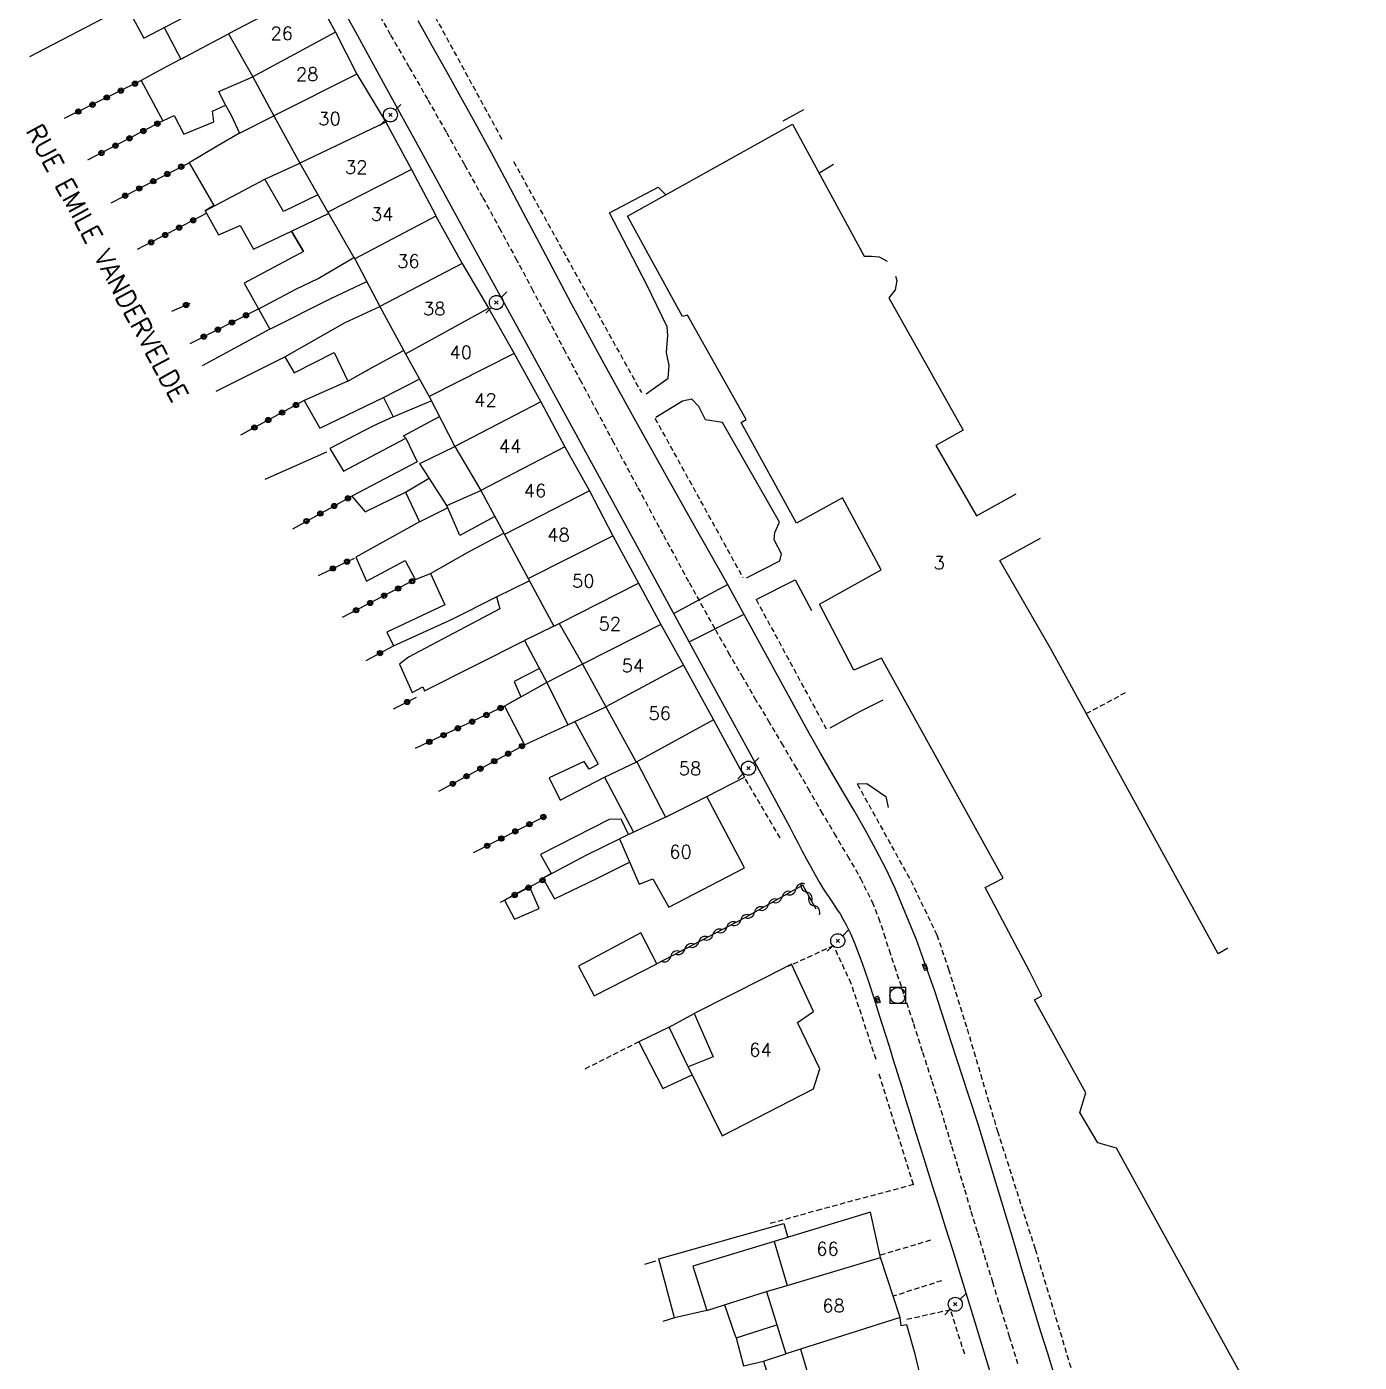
# Model space of a CAD drawing. Header units: millimetres. Extents: x 146997 to 148001, y 141998 to 143001.
# Drawn here: x 147266.5 to 147393.3, y 142749.5 to 142876.6 of the extents above; entities that cross this region are included whole.
import ezdxf
from ezdxf.enums import TextEntityAlignment as Align

# ---------------------------------------------------------------- set-up
doc = ezdxf.new("R2010")
doc.units = ezdxf.units.MM
doc.linetypes.add('DASHED', pattern=[0.75, 0.5, -0.25])
doc.layers.get('0').update_dxf_attribs({"linetype": 'CONTINUOUS'})
for name, color, linetype in [('W0001', 6, 'DASHED'), ('W0014', 7, 'CONTINUOUS'), ('W0017', 7, 'CONTINUOUS'), ('W0020', 2, 'CONTINUOUS'), ('W0101', 7, 'CONTINUOUS'), ('W0104', 1, 'CONTINUOUS'), ('W0112', 1, 'DASHED'), ('W0310', 3, 'CONTINUOUS'), ('W0323', 7, 'CONTINUOUS'), ('W0330', 7, 'CONTINUOUS'), ('W0401', 7, 'CONTINUOUS'), ('W0420', 7, 'CONTINUOUS'), ('W0473', 7, 'CONTINUOUS'), ('W0990', 7, 'CONTINUOUS'), ('W0991', 7, 'CONTINUOUS'), ('W1102', 7, 'CONTINUOUS')]:
    doc.layers.add(name, color=color, linetype=linetype)
doc.styles.get("Standard").update_dxf_attribs({"font": 'romans.shx', "width": 0.85})

# ---------------------------------------------------------------- blocks, each defined once
blk = doc.blocks.new('T473')
for p, q in [((-0.166667, 0.166667), (0.166667, -0.166667)), ((-0.166667, -0.166667), (0.166667, 0.166667)), ((0.500001, 0.500001), (1.000002, 1.000002)), ((-1.000002, -1.000002), (-0.500001, -0.500001))]:
    blk.add_line(p, q)
blk.add_ellipse((0, 0), major_axis=(0.471405, 0.471405), ratio=1, start_param=5.4977871438, end_param=11.780972451)
blk = doc.blocks.new('T401')
for p, q in [((-0.3, 0.3), (0, 0.3)), ((-0.3, -0.25), (-0.3, 0.3)), ((-0.3, 0.15), (0, 0.15)), ((-0.3, 0), (0, 0)), ((0, 0.3), (0, -0.25)), ((-0.3, -0.15), (0, -0.15)), ((-0.3, -0.25), (-0.3, -0.3)), ((-0.3, -0.3), (0, -0.3)), ((0, -0.3), (0, -0.25))]:
    blk.add_line(p, q)
blk = doc.blocks.new('T420')
for p, q in [((0.75, 0.75), (-0.75, 0.75)), ((-0.75, 0.75), (-0.75, -0.75)), ((0.75, 0.75), (0.75, -0.75)), ((0.75, -0.75), (-0.75, -0.75))]:
    blk.add_line(p, q)
blk.add_ellipse((0, 0), major_axis=(-0.53, 0.53), ratio=1, start_param=3.926991, end_param=10.210176)
blk = doc.blocks.new('t323o')
at = {"color": 0, "linetype": 'Continuous'}
for radius in [0.25, 0.15]:
    blk.add_circle((0, 0), radius, dxfattribs=at)
blk = doc.blocks.new('t310o')
at = {"color": 0, "linetype": 'Continuous'}
for centre, start, end in [((-0.5, 0.38), 216.8699, 323.1304), ((0.5, -0.37), 36.8699, 143.1303)]:
    blk.add_arc(centre, 0.625, start, end, dxfattribs=at)

msp = doc.modelspace()

# ---------------------------------------------------------------- linework, layer by layer
at = {"layer": 'W0001'}
msp.add_lwpolyline([(147299.35, 142878.87), (147301.12, 142875.78), (147302.89, 142872.7), (147304.66, 142869.61), (147306.42, 142866.52), (147308.16, 142863.42), (147309.89, 142860.3), (147311.46, 142857.43), (147313.01, 142854.56), (147314.55, 142851.67), (147316.08, 142848.78), (147317.6, 142845.89), (147319.13, 142843), (147320.67, 142840.11), (147322.21, 142837.23), (147324.64, 142832.71), (147327.07, 142828.19), (147329.52, 142823.68), (147332.01, 142819.2), (147333.24, 142817.03), (147334.49, 142814.87), (147335.75, 142812.71), (147337.02, 142810.56), (147338.29, 142808.41), (147339.56, 142806.26), (147340.82, 142804.11), (147342.06, 142801.94), (147343.32, 142799.81), (147344.59, 142797.68), (147345.82, 142795.53), (147346.92, 142793.3), (147347.53, 142791.79), (147348.05, 142790.26), (147348.54, 142788.71), (147349.04, 142787.17), (147349.95, 142784.44), (147350.85, 142781.72), (147351.73, 142778.99), (147352.6, 142776.25), (147353.24, 142774.19), (147353.87, 142772.13), (147354.49, 142770.06), (147355.1, 142768), (147355.72, 142765.93), (147356.33, 142763.86), (147356.95, 142761.8), (147357.57, 142759.73), (147358.37, 142757.14), (147359.17, 142754.55), (147359.97, 142751.96), (147360.77, 142749.37)], dxfattribs=at)
at = {"layer": 'W0014'}
for points in [[(147294.73, 142881.61), (147297.77, 142876.09), (147300.8, 142870.57), (147303.83, 142865.05), (147308.92, 142855.76), (147314, 142846.47), (147319.08, 142837.17), (147324.15, 142827.88), (147327.79, 142821.2), (147331.43, 142814.53), (147335.06, 142807.85), (147338.68, 142801.17), (147339.09, 142800.42), (147339.49, 142799.66), (147339.89, 142798.9), (147340.28, 142798.14), (147340.68, 142797.38), (147341.09, 142796.63), (147341.51, 142795.88), (147341.93, 142795.13), (147342.24, 142794.62), (147342.56, 142794.13), (147342.89, 142793.63), (147343.22, 142793.14), (147343.55, 142792.65), (147343.88, 142792.15), (147344.18, 142791.64), (147344.47, 142791.12), (147344.9, 142790.23), (147345.28, 142789.32), (147345.64, 142788.4), (147345.98, 142787.48), (147346.56, 142785.83), (147347.1, 142784.17), (147347.61, 142782.51), (147348.13, 142780.85), (147348.54, 142779.56), (147348.94, 142778.26), (147349.34, 142776.97), (147349.74, 142775.68), (147350.14, 142774.39), (147350.54, 142773.1), (147350.94, 142771.8), (147351.34, 142770.51), (147351.98, 142768.46), (147352.62, 142766.4), (147353.27, 142764.34), (147353.92, 142762.29), (147354.56, 142760.23), (147355.2, 142758.17), (147355.84, 142756.11), (147356.48, 142754.05), (147358.55, 142747.27)], [(147332.99, 142823.89), (147330.06, 142829.01), (147327.16, 142834.16), (147324.28, 142839.31), (147321.42, 142844.48), (147319.87, 142847.34), (147318.33, 142850.21), (147316.81, 142853.08), (147315.29, 142855.96), (147313.77, 142858.83), (147312.24, 142861.71), (147310.7, 142864.57), (147309.15, 142867.43), (147307.81, 142869.86), (147306.46, 142872.29), (147305.1, 142874.7), (147303.74, 142877.12)], [(147364.29, 142748.24), (147363.63, 142750.32), (147362.99, 142752.39), (147362.12, 142755.21), (147361.27, 142758.04), (147360.43, 142760.86), (147359.59, 142763.69), (147358.74, 142766.51), (147357.88, 142769.33), (147357, 142772.14), (147356.09, 142774.95), (147354.49, 142779.88), (147352.88, 142784.81), (147351.14, 142789.7), (147349.15, 142794.5), (147348.25, 142796.41), (147347.28, 142798.3), (147346.26, 142800.15), (147345.21, 142801.99), (147344.14, 142803.81), (147343.07, 142805.63), (147342.01, 142807.46), (147340.98, 142809.3), (147338.98, 142812.94), (147336.98, 142816.59), (147334.98, 142820.24), (147332.99, 142823.89)]]:
    msp.add_lwpolyline(points, dxfattribs=at)
at = {"layer": 'W0017'}
for points in [[(147340.4, 142868.65), (147338.42, 142867.57)], [(147341.94, 142862.69), (147343.25, 142863.5)], [(147325.42, 142841.65), (147327.52, 142843.14), (147327.62, 142844.32), (147327.36, 142845.56), (147327.48, 142847.2), (147327.42, 142848.03), (147325.49, 142852.01), (147321.94, 142858.87), (147326.58, 142861.31), (147327.33, 142860.53)], [(147334.96, 142824.12), (147338.13, 142825.74), (147338.29, 142826.43), (147337.6, 142827.74), (147337.66, 142828.44), (147338.1, 142829.42), (147332.69, 142838.91), (147331.07, 142839.16), (147330.45, 142840.43), (147329.77, 142841.13), (147328.9, 142840.94), (147326.34, 142839.38)], [(147335.89, 142822.06), (147339.6, 142823.93), (147341.15, 142821.03)], [(147342.92, 142809.85), (147345.75, 142811.42), (147347.98, 142812.51)], [(147345.51, 142804.52), (147346.43, 142804.58), (147348.23, 142803.34), (147348.46, 142802.27)]]:
    msp.add_lwpolyline(points, dxfattribs=at)
at = {"layer": 'W0020'}
for points in [[(147333.2, 142823.5), (147328.05, 142820.73)], [(147329.52, 142818.03), (147334.74, 142820.69)]]:
    msp.add_lwpolyline(points, dxfattribs=at)
at = {"layer": 'W0101'}
for points in [[(147293.69, 142880.08), (147285.71, 142875.88), (147288, 142871.81)], [(147293.69, 142880.08), (147295.87, 142876.04)], [(147295.87, 142876.04), (147297.9, 142872.06)], [(147288, 142871.81), (147290.01, 142868.08)], [(147297.9, 142872.06), (147300.65, 142867.48)], [(147290.01, 142868.08), (147292.47, 142863.6)], [(147300.65, 142867.48), (147303.12, 142862.99)], [(147344.1, 142831.76), (147339.74, 142829.34), (147334.46, 142838.92), (147334.93, 142839.2), (147329.37, 142849.14), (147328.88, 142849), (147323.65, 142858.55), (147339.35, 142867.31), (147346.17, 142854.75), (147346.86, 142854.75), (147347.61, 142854.69), (147348.37, 142854.26)], [(147292.47, 142863.6), (147295.15, 142858.92)], [(147303.12, 142862.99), (147305.4, 142858.67), (147305.43, 142858.56)], [(147295.15, 142858.92), (147297.61, 142854.61), (147297.7, 142854.47)], [(147305.43, 142858.56), (147307.93, 142854.04)], [(147297.7, 142854.47), (147300.09, 142849.96)], [(147307.93, 142854.04), (147310.44, 142849.8)], [(147349.15, 142852.85), (147349.27, 142852.42), (147349.13, 142851.54), (147348.53, 142850.77), (147355.6, 142838.17), (147352.98, 142836.71), (147356.84, 142830.03), (147360.63, 142832.11)], [(147300.09, 142849.96), (147302.52, 142845.45)], [(147310.44, 142849.8), (147312.88, 142845.47)], [(147302.52, 142845.45), (147304.77, 142841.39)], [(147312.88, 142845.47), (147315.42, 142840.87)], [(147304.77, 142841.39), (147307.24, 142836.64)], [(147315.42, 142840.87), (147317.69, 142836.6)], [(147307.24, 142836.64), (147309.7, 142832.45)], [(147317.69, 142836.6), (147320.03, 142832.4)], [(147309.7, 142832.45), (147311.89, 142828.39), (147311.96, 142828.27)], [(147320.03, 142832.4), (147322.26, 142828.14)], [(147395.04, 142744.39), (147387.67, 142740.35), (147386.25, 142740.67), (147370.16, 142769.87), (147368.41, 142770.39), (147366.69, 142773.27), (147367.24, 142775.12), (147362.38, 142783.99), (147363.08, 142784.36), (147361.89, 142786.71), (147357.69, 142794.67), (147359.39, 142795.57), (147347.83, 142816.49), (147345.18, 142815.34), (147341.91, 142821.62), (147347.79, 142824.89), (147344.1, 142831.76)], [(147311.96, 142828.27), (147314.2, 142824.07)], [(147322.26, 142828.14), (147324.7, 142823.61)], [(147380.78, 142788.89), (147379.84, 142788.35), (147363.95, 142817.32), (147359.08, 142825.78), (147362.95, 142827.92)], [(147314.2, 142824.07), (147316.63, 142819.53), (147317.14, 142819.78)], [(147324.7, 142823.61), (147326.82, 142819.7)], [(147317.14, 142819.78), (147319.38, 142815.92)], [(147326.82, 142819.7), (147328.97, 142815.83)], [(147319.38, 142815.92), (147321.59, 142811.87)], [(147328.97, 142815.83), (147331.85, 142810.63)], [(147321.59, 142811.87), (147324.42, 142806.72), (147324.53, 142806.64)], [(147331.85, 142810.63), (147334.79, 142805.16)], [(147324.53, 142806.64), (147327.27, 142801.36)], [(147331.19, 142803.34), (147334.79, 142805.16)], [(147327.27, 142801.36), (147322.89, 142799.3), (147324.76, 142794.98), (147326.05, 142795.49), (147327.58, 142792.79), (147334.78, 142796.53), (147331.19, 142803.34)], [(147347.72, 142759.47), (147346.76, 142763.77), (147337.61, 142760.98), (147338.84, 142756.81)], [(147349.59, 142753.75), (147347.72, 142759.47)], [(147336.88, 142756.22), (147338.84, 142756.81)], [(147336.88, 142756.22), (147338.71, 142750.29)], [(147353.08, 142742.49), (147352.19, 142745.34), (147351.01, 142750.27), (147350.24, 142753.05), (147349.7, 142752.96), (147349.59, 142753.75)], [(147340.1, 142750.73), (147338.71, 142750.29)], [(147340.1, 142750.73), (147342.61, 142742.33)]]:
    msp.add_lwpolyline(points, dxfattribs=at)
msp.add_lwpolyline([(147332.67, 142771.05), (147341.36, 142775.5), (147341.94, 142777.41), (147339.81, 142781.83), (147341.36, 142782.87), (147339.26, 142787.38), (147336.71, 142786.07), (147330.01, 142782.67), (147331.81, 142778.57), (147329.42, 142777.6)], close=True, dxfattribs=at)
at = {"layer": 'W0104'}
for points in [[(147266.79, 142873.74), (147275.99, 142878.54), (147277.65, 142875.49), (147283.6, 142878.6)], [(147279.59, 142876.5), (147281.15, 142873.48), (147279.34, 142872.54), (147277.4, 142871.45), (147279.44, 142867.61), (147280.53, 142868.11), (147281.44, 142866.34), (147284.29, 142867.53), (147284.16, 142868.52), (147285.41, 142869.1), (147285.96, 142868.16), (147286.75, 142866.44), (147284.62, 142865.19), (147281.95, 142863.63), (147284.29, 142859.55), (147283.49, 142859.05), (147284.74, 142856.77), (147286.8, 142857.65), (147288.07, 142855.42), (147291.69, 142857.11), (147292.84, 142855.18), (147287.17, 142852.18), (147289.62, 142847.79), (147283.18, 142844.3)], [(147281.15, 142873.48), (147285.71, 142875.88)], [(147285.41, 142869.1), (147284.76, 142870.39), (147288, 142871.81)], [(147286.75, 142866.44), (147290.01, 142868.08)], [(147283.49, 142859.05), (147289.15, 142862.05), (147292.47, 142863.6)], [(147294.19, 142860.58), (147290.93, 142859), (147289.15, 142862.05)], [(147292.84, 142855.18), (147291.69, 142857.11), (147295.21, 142858.8)], [(147288.51, 142849.69), (147292.1, 142851.61), (147294.24, 142852.62), (147297.61, 142854.61)], [(147289.62, 142847.79), (147295.37, 142850.68), (147298.84, 142852.32)], [(147291.04, 142845.17), (147296.79, 142848.43), (147300.09, 142849.96)], [(147297.05, 142842.86), (147298.79, 142843.83), (147298.96, 142843.93), (147302.35, 142845.76)], [(147284.51, 142841.9), (147291.04, 142845.17), (147291.95, 142843.63), (147295.76, 142845.57), (147297.05, 142842.86), (147292.89, 142841), (147294.39, 142838.36), (147300.43, 142841.28), (147301.36, 142839.44), (147299.43, 142838.56), (147295.32, 142836.45), (147296.63, 142834.28), (147302.56, 142837.43), (147303.65, 142835.17)], [(147300.43, 142841.28), (147303.89, 142843.07)], [(147301.36, 142839.44), (147304.98, 142840.98)], [(147302.56, 142837.43), (147302.34, 142837.65), (147305.77, 142839.47)], [(147311.04, 142829.96), (147307.71, 142828.17), (147306.46, 142831), (147303.9, 142835.01), (147307.24, 142836.64)], [(147303.65, 142835.17), (147297.43, 142831.89), (147298.69, 142830.42)], [(147302.54, 142832.29), (147304.73, 142833.57)], [(147298.69, 142830.42), (147302.54, 142832.29), (147303.88, 142829.46), (147297.8, 142826.11), (147298.82, 142823.81), (147302.49, 142825.79), (147303.45, 142823.96), (147304.92, 142824.53), (147306.28, 142821.55), (147300.76, 142818.97), (147301.4, 142817.67), (147306.97, 142820.19), (147311.19, 142822.31), (147311.51, 142821.18), (147302.83, 142816.57), (147301.95, 142815.92), (147303.17, 142813.23), (147304.19, 142813.77), (147304.35, 142813.39), (147313.87, 142818.16)], [(147303.88, 142829.46), (147306.52, 142830.78), (147306.46, 142831), (147309.7, 142832.45)], [(147304.92, 142824.53), (147308.64, 142826.68), (147311.89, 142828.39)], [(147311.19, 142822.31), (147314.31, 142823.86)], [(147316.63, 142819.53), (147313.87, 142818.16), (147315.99, 142814.19), (147317.99, 142810.16), (147321.59, 142811.87)], [(147319.38, 142815.92), (147315.99, 142814.19), (147311.95, 142811.91)], [(147315.23, 142815.49), (147312.88, 142814.27), (147313.49, 142812.8), (147311.95, 142811.91), (147313.85, 142808.24), (147317.99, 142810.16)], [(147318.64, 142810.47), (147320.87, 142806.4), (147320.02, 142805.94), (147319.54, 142806.67), (147316.19, 142805.1), (147317.25, 142802.98), (147321.45, 142805.16), (147324.22, 142799.92)], [(147321.45, 142805.16), (147324.53, 142806.64)], [(147323.74, 142799.7), (147323.06, 142801.17), (147321.91, 142801.14), (147315.37, 142797.8), (147316.39, 142795.99), (147315.61, 142795.56), (147316.71, 142793.58), (147320.74, 142795.52), (147323.85, 142797.07)], [(147315.61, 142795.56), (147319.8, 142797.78), (147322.89, 142799.3)], [(147329.42, 142777.6), (147327.63, 142781.39), (147330.01, 142782.67)], [(147327.63, 142781.39), (147324.74, 142779.99), (147327.03, 142775.56), (147329.79, 142776.85)], [(147331.19, 142754.43), (147328.14, 142753.71), (147326.62, 142759.33), (147338.54, 142762.71), (147338.91, 142761.38)], [(147337.61, 142760.98), (147329.86, 142758.64), (147331.19, 142754.43), (147332.89, 142754.95), (147333.91, 142752.02), (147334, 142751.82), (147334.68, 142749.15), (147336.59, 142749.59), (147339.19, 142741.19)], [(147332.89, 142754.95), (147336.88, 142756.22)], [(147334, 142751.82), (147337.85, 142753.07)], [(147336.59, 142749.59), (147338.71, 142750.29)]]:
    msp.add_lwpolyline(points, dxfattribs=at)
for points in [[(147312.89, 142791.65), (147315.24, 142792.68), (147314.32, 142794.77), (147311.96, 142793.47)], [(147320.47, 142784.37), (147326.44, 142787.42), (147324.92, 142790.37), (147318.98, 142787.2)]]:
    msp.add_lwpolyline(points, close=True, dxfattribs=at)
at = {"layer": 'W0112'}
for points in [[(147304.27, 142879.49), (147311.74, 142865.8)], [(147312.81, 142863.75), (147324.97, 142841.77)], [(147326.26, 142839.32), (147334.63, 142824.16)], [(147335.89, 142822.06), (147342.67, 142809.56)], [(147367.3, 142811.21), (147371.08, 142813.25)], [(147338.19, 142799.38), (147334.79, 142805.16)], [(147345.51, 142804.52), (147350.6, 142795.33), (147353.08, 142790.16), (147354.2, 142786.89), (147355.96, 142781.21), (147358.85, 142771.49), (147362.44, 142760.25), (147367, 142745.07)], [(147343.26, 142789.13), (147338.92, 142787.16)], [(147347.3, 142778.31), (147344.94, 142785.52), (147343.26, 142789.13)], [(147324.74, 142779.99), (147319.53, 142777.36)], [(147350.86, 142766.4), (147347.54, 142777.13)], [(147350.86, 142766.4), (147342.05, 142764.04), (147337.2, 142762.68)], [(147352.48, 142761.1), (147347.67, 142759.68)], [(147353.53, 142757.26), (147348.92, 142755.78)], [(147354.38, 142754.48), (147350.07, 142753.53)], [(147355.73, 142750.26), (147354.38, 142754.48)]]:
    msp.add_lwpolyline(points, dxfattribs=at)
at = {"layer": 'W0310'}
msp.add_lwpolyline([(147341.6, 142792.6), (147340.33, 142794.88), (147334.76, 142791.75), (147326.44, 142787.42)], dxfattribs=at)
at = {"layer": 'W0323'}
for points in [[(147277.4, 142871.45), (147270.07, 142867.84)], [(147279.44, 142867.61), (147272.28, 142863.86)], [(147274.54, 142859.81), (147281.95, 142863.63)], [(147283.56, 142858.8), (147279.2, 142856.5), (147277.01, 142855.37)], [(147280.29, 142849.49), (147282.06, 142850.27)], [(147288.51, 142849.69), (147282.01, 142846.4)], [(147292.89, 142841), (147286.84, 142837.72)], [(147291.8, 142828.81), (147297.43, 142831.89)], [(147294.27, 142824.37), (147296.36, 142825.38), (147297.67, 142826.01)], [(147303.45, 142823.96), (147296.5, 142820.36)], [(147298.79, 142816.26), (147301.4, 142817.67)], [(147303.54, 142812.75), (147301.35, 142811.65)], [(147311.95, 142811.91), (147303.45, 142807.89)], [(147305.7, 142803.85), (147306.11, 142804.05), (147313.85, 142808.24)], [(147315.79, 142801.44), (147308.97, 142797.96)], [(147311.58, 142793.29), (147312.76, 142793.88), (147315.73, 142795.45)], [(147325.3, 142758.84), (147326.35, 142759.14)], [(147328.14, 142753.71), (147327, 142753.38)]]:
    msp.add_lwpolyline(points, dxfattribs=at)
at = {"layer": 'W0330'}
msp.add_lwpolyline([(147289.18, 142833.52), (147295.04, 142836.12)], dxfattribs=at)
at = {"layer": 'W1102'}
for points in [[(147295.87, 142876.04), (147288, 142871.81)], [(147297.9, 142872.06), (147290.01, 142868.08)], [(147300.65, 142867.48), (147292.47, 142863.6)], [(147303.12, 142862.99), (147295.15, 142858.92)], [(147305.43, 142858.56), (147297.7, 142854.47)], [(147307.93, 142854.04), (147300.09, 142849.96)], [(147302.52, 142845.45), (147310.44, 142849.8)], [(147312.88, 142845.47), (147304.77, 142841.39)], [(147315.42, 142840.87), (147307.24, 142836.64)], [(147317.69, 142836.6), (147309.7, 142832.45)], [(147320.03, 142832.4), (147311.96, 142828.27)], [(147314.2, 142824.07), (147322.26, 142828.14)], [(147317.14, 142819.78), (147324.7, 142823.61)], [(147326.82, 142819.7), (147319.38, 142815.92)], [(147328.97, 142815.83), (147321.59, 142811.87)], [(147331.85, 142810.63), (147324.53, 142806.64)], [(147327.27, 142801.36), (147331.19, 142803.34)], [(147338.84, 142756.81), (147347.72, 142759.47)], [(147349.59, 142753.75), (147340.1, 142750.73)]]:
    msp.add_lwpolyline(points, dxfattribs=at)

# ---------------------------------------------------------------- block references
at = {"layer": 'W0310'}
for p, rotation in [((147339.66, 142794.51), 209.3628817308388), ((147340.69, 142794.24), 119.1820458456196), ((147337.05, 142793.04), 209.3628817308388), ((147338.35, 142793.77), 209.3628817308388), ((147341.42, 142792.93), 119.1820458456196), ((147335.74, 142792.3), 209.3628817308388), ((147333.1, 142790.89), 207.4905956985587), ((147334.43, 142791.58), 207.4905956985587), ((147330.43, 142789.5), 207.4905956985587), ((147331.77, 142790.19), 207.4905956985587), ((147327.77, 142788.12), 207.4905956985587), ((147329.1, 142788.81), 207.4905956985587)]:
    msp.add_blockref('t310o', p, dxfattribs=dict(at, rotation=rotation))
at = {"layer": 'W0323'}
for p, rotation in [((147276.8, 142871.15), 206.1886060057304), ((147274.11, 142869.83), 206.1886060057304), ((147275.45, 142870.49), 206.1886060057304), ((147271.41, 142868.5), 206.1886060057304), ((147272.76, 142869.16), 206.1886060057304), ((147278.93, 142867.34), 207.6425411960522), ((147276.27, 142865.95), 207.6425411960522), ((147277.6, 142866.64), 207.6425411960522), ((147273.61, 142864.56), 207.6425411960522), ((147274.94, 142865.25), 207.6425411960522), ((147281.2, 142863.25), 27.32195235045456), ((147279.87, 142862.56), 27.32195235045456), ((147277.21, 142861.18), 27.32195235045456), ((147278.54, 142861.87), 27.32195235045456), ((147275.87, 142860.49), 27.32195235045456), ((147282.33, 142858.15), 207.7341905051675), ((147281, 142857.45), 207.7341905051675), ((147278.34, 142856.06), 207.4586737113174), ((147279.67, 142856.75), 207.7341905051675), ((147281.66, 142850.09), 23.84678624143876), ((147286.02, 142848.43), 206.9085397276548), ((147287.36, 142849.11), 206.9085397276548), ((147283.34, 142847.08), 206.9085397276548), ((147284.68, 142847.75), 206.9085397276548), ((147292.11, 142840.58), 208.5069646925705), ((147289.48, 142839.15), 208.5069646925705), ((147290.79, 142839.86), 208.5069646925705), ((147288.16, 142838.43), 208.5069646925705), ((147297.06, 142831.69), 28.59438237575366), ((147294.43, 142830.25), 28.59438237575366), ((147295.75, 142830.97), 28.59438237575366), ((147293.11, 142829.53), 28.59438237575366), ((147296.97, 142825.67), 25.52598557865988), ((147295.62, 142825.02), 25.85063043615523), ((147303.16, 142823.81), 207.4036998876946), ((147301.83, 142823.12), 207.4036998876946), ((147299.17, 142821.74), 207.4036998876946), ((147300.5, 142822.43), 207.4036998876946), ((147297.83, 142821.05), 207.4036998876946), ((147300.11, 142816.97), 28.23061656072921), ((147302.69, 142812.32), 206.7471909426697), ((147310.23, 142811.09), 205.291328420146), ((147311.58, 142811.74), 205.291328420146), ((147307.51, 142809.81), 205.291328420146), ((147308.87, 142810.45), 205.291328420146), ((147306.16, 142809.17), 205.291328420146), ((147304.8, 142808.53), 205.291328420146), ((147312.3, 142807.4), 28.45295125147102), ((147313.62, 142808.12), 28.45295125147102), ((147310.98, 142806.69), 28.45295125147102), ((147308.34, 142805.26), 28.45295125147102), ((147309.66, 142805.97), 28.45295125147102), ((147307.03, 142804.54), 28.45295125147102), ((147315.65, 142801.37), 207.046315311303), ((147312.98, 142800.01), 207.046315311303), ((147314.32, 142800.69), 207.046315311303), ((147310.31, 142798.64), 207.046315311303), ((147311.65, 142799.33), 207.046315311303), ((147314.24, 142794.66), 27.86266838435917), ((147315.57, 142795.36), 27.86266838435917), ((147312.92, 142793.96), 27.86266838435917)]:
    msp.add_blockref('t323o', p, dxfattribs=dict(at, rotation=rotation))
at = {"layer": 'W0401'}
for p, rotation in [((147352.11, 142787.17), 19.42351801922951), ((147347.31, 142783.94), 197.2762071757822)]:
    msp.add_blockref('T401', p, dxfattribs=dict(at, rotation=rotation))
at = {"layer": 'W0420'}
msp.add_blockref('T420', (147349.36, 142784.39), dxfattribs=at)
at = {"layer": 'W0473'}
for p in [(147301.1, 142868.18), (147311.18, 142850.33), (147335.16, 142806.02), (147343.66, 142789.6), (147354.83, 142755.02)]:
    msp.add_blockref('T473', p, dxfattribs=at)

# ---------------------------------------------------------------- texts
at = {"layer": 'W0990'}
msp.add_text('RUE EMILE VANDERVELDE', height=1.75, rotation=298.362, dxfattribs=at).set_placement((147274.15, 142854.09), align=Align.MIDDLE)
at = {"layer": 'W0991'}
for s, p in [('26', (147290.76, 142875.94)), ('28', (147293.18, 142872.06)), ('30', (147295.31, 142867.82)), ('32', (147297.85, 142863.2)), ('34', (147300.31, 142858.73)), ('36', (147302.81, 142854.26)), ('38', (147305.27, 142849.74)), ('40', (147307.79, 142845.59)), ('42', (147310.14, 142841.05)), ('44', (147312.49, 142836.66)), ('46', (147314.86, 142832.43)), ('48', (147317.09, 142828.23)), ('3', (147353.31, 142825.57)), ('50', (147319.45, 142823.83)), ('52', (147321.97, 142819.76)), ('54', (147324.17, 142815.78)), ('56', (147326.72, 142811.25)), ('58', (147329.6, 142805.99)), ('60', (147328.7, 142798.06)), ('64', (147336.3, 142779.22)), ('66', (147342.68, 142760.29)), ('68', (147343.25, 142754.88))]:
    msp.add_text(s, height=1.25, dxfattribs=at).set_placement(p, align=Align.MIDDLE_CENTER)

doc.saveas('drawing.dxf')
